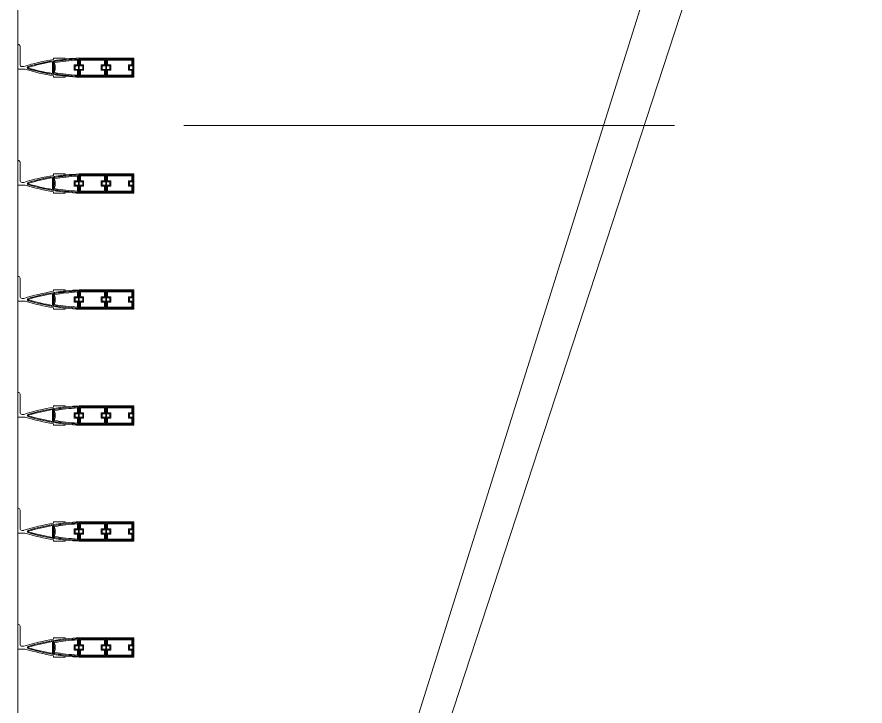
# Model space of a CAD drawing. Header units: millimetres. Extents: x 48966 to 155647, y -43515 to 26217.
# Drawn here: x 129420 to 131614, y 916 to 2698 of the extents above; entities that cross this region are included whole.
import ezdxf

# ---------------------------------------------------------------- set-up
doc = ezdxf.new("R2010")
doc.units = ezdxf.units.MM
doc.linetypes.add('Осевые', pattern=[6350, 1270, -952.5, 3175, -952.5])
for name, color, linetype, lineweight in [('Внутренние кромки', 7, 'Continuous', 9), ('Обобщенные модели', 7, 'Continuous', 9), ('Обобщенные модели-1', 7, 'Continuous', 18), ('Оси-2', 7, 'Осевые', 9)]:
    doc.layers.add(name, color=color, linetype=linetype, lineweight=lineweight)

# ---------------------------------------------------------------- blocks, each defined once
blk = doc.blocks.new('Обвязочная балка 1 - Обвязочная балка 1-1451838-План 5-го этажа на отм_ _12_600')
at = {"layer": 'Обобщенные модели-1'}
blk.add_line((129421.6, -26882.9), (129421.6, 11567.1), dxfattribs=at)
blk = doc.blocks.new('Профиль ламели356 - Профиль ламели-1564489-План 5-го этажа на отм_ _12_600')
at = {"layer": 'Обобщенные модели-1'}
for p, q in [((89806.9, 24507.1), (89806.9, 24366.2)), ((89856.9, 24507.1), (89806.9, 24507.1)), ((89809.1, 24436.5), (89809.1, 24504.9)), ((89809.1, 24504.9), (89854.7, 24504.9)), ((89827.4, 24504.4), (89809.6, 24504.4)), ((89809.6, 24504.4), (89809.6, 24437)), ((89812.1, 24439.5), (89812.1, 24501.9)), ((89812.1, 24501.9), (89824.9, 24501.9)), ((89824.9, 24501.9), (89824.9, 24493.5)), ((89824.9, 24493.5), (89838.8, 24493.5)), ((89827.4, 24496), (89827.4, 24504.4)), ((89836.3, 24496), (89827.4, 24496)), ((89854.2, 24504.4), (89836.3, 24504.4)), ((89836.3, 24504.4), (89836.3, 24496)), ((89838.8, 24493.5), (89838.8, 24501.9)), ((89838.8, 24501.9), (89851.7, 24501.9)), ((89851.7, 24501.9), (89851.7, 24439.5)), ((89854.2, 24437), (89854.2, 24504.4)), ((89854.7, 24504.9), (89854.7, 24436.5)), ((89856.9, 24366.2), (89856.9, 24507.1)), ((89854.7, 24436.5), (89809.1, 24436.5)), ((89809.1, 24434.6), (89854.7, 24434.6)), ((89809.1, 24366.2), (89809.1, 24434.6)), ((89809.6, 24437), (89827.4, 24437)), ((89827.4, 24434.1), (89809.6, 24434.1)), ((89809.6, 24434.1), (89809.6, 24366.7)), ((89824.9, 24439.5), (89812.1, 24439.5)), ((89812.1, 24369.2), (89812.1, 24431.6)), ((89812.1, 24431.6), (89824.9, 24431.6)), ((89838.8, 24447.9), (89824.9, 24447.9)), ((89824.9, 24447.9), (89824.9, 24439.5)), ((89824.9, 24431.6), (89824.9, 24423.2)), ((89827.4, 24437), (89827.4, 24445.4)), ((89827.4, 24445.4), (89836.3, 24445.4)), ((89827.4, 24425.7), (89827.4, 24434.1)), ((89836.3, 24445.4), (89836.3, 24437)), ((89836.3, 24437), (89854.2, 24437)), ((89854.2, 24434.1), (89836.3, 24434.1)), ((89836.3, 24434.1), (89836.3, 24425.7)), ((89838.8, 24439.5), (89838.8, 24447.9)), ((89851.7, 24439.5), (89838.8, 24439.5)), ((89838.8, 24423.2), (89838.8, 24431.6)), ((89838.8, 24431.6), (89851.7, 24431.6)), ((89851.7, 24431.6), (89851.7, 24369.2)), ((89854.2, 24366.7), (89854.2, 24434.1)), ((89854.7, 24434.6), (89854.7, 24366.2)), ((89824.9, 24423.2), (89838.8, 24423.2)), ((89836.3, 24425.7), (89827.4, 24425.7)), ((89854.7, 24366.2), (89809.1, 24366.2)), ((89809.1, 24364.3), (89854.6, 24364.3)), ((89809.6, 24366.7), (89827.4, 24366.7)), ((89827.4, 24363.8), (89809.6, 24363.8)), ((89824.9, 24369.2), (89812.1, 24369.2)), ((89812.2, 24361.3), (89824.9, 24361.3)), ((89838.8, 24377.6), (89824.9, 24377.6)), ((89824.9, 24377.6), (89824.9, 24369.2)), ((89824.9, 24361.3), (89824.9, 24352.9)), ((89827.4, 24366.7), (89827.4, 24375.1)), ((89827.4, 24375.1), (89836.3, 24375.1)), ((89827.4, 24355.4), (89827.4, 24363.8)), ((89836.3, 24375.1), (89836.3, 24366.7)), ((89836.3, 24366.7), (89854.2, 24366.7)), ((89854.2, 24363.8), (89836.3, 24363.8)), ((89836.3, 24363.8), (89836.3, 24355.4)), ((89838.8, 24369.2), (89838.8, 24377.6)), ((89851.7, 24369.2), (89838.8, 24369.2)), ((89838.8, 24352.9), (89838.8, 24361.3)), ((89838.8, 24361.3), (89851.5, 24361.3)), ((89824.9, 24352.9), (89838.8, 24352.9)), ((89836.3, 24355.4), (89827.4, 24355.4)), ((89809.8, 24330.1), (89806.9, 24330.1)), ((89806.9, 24330.1), (89806.9, 24299.7)), ((89856.8, 24330.1), (89853.9, 24330.1)), ((89856.8, 24299.7), (89856.8, 24330.1)), ((89806.9, 24299.7), (89810.5, 24299.7)), ((89847.4, 24299.2), (89816.3, 24299.2)), ((89816.6, 24297.3), (89847.1, 24297.3)), ((89816.8, 24299.7), (89827.4, 24299.7)), ((89824.9, 24302.2), (89818.9, 24302.2)), ((89838.8, 24303.5), (89824.9, 24303.5)), ((89824.9, 24303.5), (89824.9, 24302.2)), ((89827.4, 24299.7), (89827.4, 24301)), ((89827.4, 24301), (89836.3, 24301)), ((89836.3, 24301), (89836.3, 24299.7)), ((89836.3, 24299.7), (89846.9, 24299.7)), ((89838.8, 24302.2), (89838.8, 24303.5)), ((89844.8, 24302.2), (89838.8, 24302.2)), ((89853.2, 24299.7), (89856.8, 24299.7)), ((89771.9, 24208.1), (89771.9, 24207.1)), ((89771.9, 24207.1), (89835.9, 24207.1)), ((89823.9, 24213.1), (89776.9, 24213.1)), ((89828.9, 24223), (89828.9, 24218.1)), ((89835.9, 24207.1), (89835.9, 24226.3))]:
    blk.add_line(p, q, dxfattribs=at)
for centre, radius, start, end in [((90380.6, 24394.6), 574.5, 182.8338, 196.2258), ((90380.7, 24394.3), 572.3, 183.0109, 189.5715), ((90380.4, 24395.9), 571.8, 183.2193, 189.6867), ((90380.5, 24395.6), 569.3, 183.4571, 189.4457), ((89283.1, 24394.6), 574.5, 343.7742, 357.1662), ((89283.2, 24395.6), 569.3, 350.5543, 356.5429), ((89283.3, 24395.9), 571.8, 350.3133, 356.7807), ((89283, 24394.3), 572.3, 350.4285, 356.9891), ((90380.6, 24394.6), 574.5, 186.4465, 196.2576), ((89283.1, 24394.6), 574.5, 343.7424, 353.5535), ((90377.1, 24394.6), 574.5, 189.5084, 197.3712), ((90349, 24386.8), 539.8, 189.5428, 196.4344), ((89314.7, 24386.8), 539.8, 343.5656, 350.4572), ((89286.6, 24394.6), 574.5, 342.9661, 350.4916), ((89831.9, 24235.1), 3, 200, 340), ((89831.9, 24234.5), 2.84, 196.2576, 343.7424), ((89831.9, 24234.2), 0.645, 196.4344, 343.5656), ((89776.9, 24208.1), 5, 90, 180), ((89823.9, 24218.1), 5, 270, 0)]:
    blk.add_arc(centre, radius, start, end, dxfattribs=at)
blk = doc.blocks.new('Профиль ламели357 - Профиль ламели-1564753-План 5-го этажа на отм_ _12_600')
at = {"layer": 'Обобщенные модели-1'}
for p, q in [((89806.9, 24507.1), (89806.9, 24366.2)), ((89856.9, 24507.1), (89806.9, 24507.1)), ((89809.1, 24436.5), (89809.1, 24504.9)), ((89809.1, 24504.9), (89854.7, 24504.9)), ((89827.4, 24504.4), (89809.6, 24504.4)), ((89809.6, 24504.4), (89809.6, 24437)), ((89812.1, 24439.5), (89812.1, 24501.9)), ((89812.1, 24501.9), (89824.9, 24501.9)), ((89824.9, 24501.9), (89824.9, 24493.5)), ((89824.9, 24493.5), (89838.8, 24493.5)), ((89827.4, 24496), (89827.4, 24504.4)), ((89836.3, 24496), (89827.4, 24496)), ((89854.2, 24504.4), (89836.3, 24504.4)), ((89836.3, 24504.4), (89836.3, 24496)), ((89838.8, 24493.5), (89838.8, 24501.9)), ((89838.8, 24501.9), (89851.7, 24501.9)), ((89851.7, 24501.9), (89851.7, 24439.5)), ((89854.2, 24437), (89854.2, 24504.4)), ((89854.7, 24504.9), (89854.7, 24436.5)), ((89856.9, 24366.2), (89856.9, 24507.1)), ((89854.7, 24436.5), (89809.1, 24436.5)), ((89809.1, 24434.6), (89854.7, 24434.6)), ((89809.1, 24366.2), (89809.1, 24434.6)), ((89809.6, 24437), (89827.4, 24437)), ((89827.4, 24434.1), (89809.6, 24434.1)), ((89809.6, 24434.1), (89809.6, 24366.7)), ((89824.9, 24439.5), (89812.1, 24439.5)), ((89812.1, 24369.2), (89812.1, 24431.6)), ((89812.1, 24431.6), (89824.9, 24431.6)), ((89838.8, 24447.9), (89824.9, 24447.9)), ((89824.9, 24447.9), (89824.9, 24439.5)), ((89824.9, 24431.6), (89824.9, 24423.2)), ((89827.4, 24437), (89827.4, 24445.4)), ((89827.4, 24445.4), (89836.3, 24445.4)), ((89827.4, 24425.7), (89827.4, 24434.1)), ((89836.3, 24445.4), (89836.3, 24437)), ((89836.3, 24437), (89854.2, 24437)), ((89854.2, 24434.1), (89836.3, 24434.1)), ((89836.3, 24434.1), (89836.3, 24425.7)), ((89838.8, 24439.5), (89838.8, 24447.9)), ((89851.7, 24439.5), (89838.8, 24439.5)), ((89838.8, 24423.2), (89838.8, 24431.6)), ((89838.8, 24431.6), (89851.7, 24431.6)), ((89851.7, 24431.6), (89851.7, 24369.2)), ((89854.2, 24366.7), (89854.2, 24434.1)), ((89854.7, 24434.6), (89854.7, 24366.2)), ((89824.9, 24423.2), (89838.8, 24423.2)), ((89836.3, 24425.7), (89827.4, 24425.7)), ((89854.7, 24366.2), (89809.1, 24366.2)), ((89809.1, 24364.3), (89854.6, 24364.3)), ((89809.6, 24366.7), (89827.4, 24366.7)), ((89827.4, 24363.8), (89809.6, 24363.8)), ((89824.9, 24369.2), (89812.1, 24369.2)), ((89812.2, 24361.3), (89824.9, 24361.3)), ((89838.8, 24377.6), (89824.9, 24377.6)), ((89824.9, 24377.6), (89824.9, 24369.2)), ((89824.9, 24361.3), (89824.9, 24352.9)), ((89827.4, 24366.7), (89827.4, 24375.1)), ((89827.4, 24375.1), (89836.3, 24375.1)), ((89827.4, 24355.4), (89827.4, 24363.8)), ((89836.3, 24375.1), (89836.3, 24366.7)), ((89836.3, 24366.7), (89854.2, 24366.7)), ((89854.2, 24363.8), (89836.3, 24363.8)), ((89836.3, 24363.8), (89836.3, 24355.4)), ((89838.8, 24369.2), (89838.8, 24377.6)), ((89851.7, 24369.2), (89838.8, 24369.2)), ((89838.8, 24352.9), (89838.8, 24361.3)), ((89838.8, 24361.3), (89851.5, 24361.3)), ((89824.9, 24352.9), (89838.8, 24352.9)), ((89836.3, 24355.4), (89827.4, 24355.4)), ((89809.8, 24330.1), (89806.9, 24330.1)), ((89806.9, 24330.1), (89806.9, 24299.7)), ((89856.8, 24330.1), (89853.9, 24330.1)), ((89856.8, 24299.7), (89856.8, 24330.1)), ((89806.9, 24299.7), (89810.5, 24299.7)), ((89847.4, 24299.2), (89816.3, 24299.2)), ((89816.6, 24297.3), (89847.1, 24297.3)), ((89816.8, 24299.7), (89827.4, 24299.7)), ((89824.9, 24302.2), (89818.9, 24302.2)), ((89838.8, 24303.5), (89824.9, 24303.5)), ((89824.9, 24303.5), (89824.9, 24302.2)), ((89827.4, 24299.7), (89827.4, 24301)), ((89827.4, 24301), (89836.3, 24301)), ((89836.3, 24301), (89836.3, 24299.7)), ((89836.3, 24299.7), (89846.9, 24299.7)), ((89838.8, 24302.2), (89838.8, 24303.5)), ((89844.8, 24302.2), (89838.8, 24302.2)), ((89853.2, 24299.7), (89856.8, 24299.7)), ((89771.9, 24208.1), (89771.9, 24207.1)), ((89771.9, 24207.1), (89835.9, 24207.1)), ((89823.9, 24213.1), (89776.9, 24213.1)), ((89828.9, 24223), (89828.9, 24218.1)), ((89835.9, 24207.1), (89835.9, 24226.3))]:
    blk.add_line(p, q, dxfattribs=at)
for centre, radius, start, end in [((90380.6, 24394.6), 574.5, 182.8338, 196.2258), ((90380.7, 24394.3), 572.3, 183.0109, 189.5715), ((90380.4, 24395.9), 571.8, 183.2193, 189.6867), ((90380.5, 24395.6), 569.3, 183.4571, 189.4457), ((89283.1, 24394.6), 574.5, 343.7742, 357.1662), ((89283.2, 24395.6), 569.3, 350.5543, 356.5429), ((89283.3, 24395.9), 571.8, 350.3133, 356.7807), ((89283, 24394.3), 572.3, 350.4285, 356.9891), ((90380.6, 24394.6), 574.5, 186.4465, 196.2576), ((89283.1, 24394.6), 574.5, 343.7424, 353.5535), ((90377.1, 24394.6), 574.5, 189.5084, 197.3712), ((90349, 24386.8), 539.8, 189.5428, 196.4344), ((89314.7, 24386.8), 539.8, 343.5656, 350.4572), ((89286.6, 24394.6), 574.5, 342.9661, 350.4916), ((89831.9, 24235.1), 3, 200, 340), ((89831.9, 24234.5), 2.84, 196.2576, 343.7424), ((89831.9, 24234.2), 0.645, 196.4344, 343.5656), ((89776.9, 24208.1), 5, 90, 180), ((89823.9, 24218.1), 5, 270, 0)]:
    blk.add_arc(centre, radius, start, end, dxfattribs=at)
blk = doc.blocks.new('Профиль ламели358 - Профиль ламели-1565017-План 5-го этажа на отм_ _12_600')
at = {"layer": 'Обобщенные модели-1'}
for p, q in [((89806.9, 24507.1), (89806.9, 24366.2)), ((89856.9, 24507.1), (89806.9, 24507.1)), ((89809.1, 24436.5), (89809.1, 24504.9)), ((89809.1, 24504.9), (89854.7, 24504.9)), ((89827.4, 24504.4), (89809.6, 24504.4)), ((89809.6, 24504.4), (89809.6, 24437)), ((89812.1, 24439.5), (89812.1, 24501.9)), ((89812.1, 24501.9), (89824.9, 24501.9)), ((89824.9, 24501.9), (89824.9, 24493.5)), ((89824.9, 24493.5), (89838.8, 24493.5)), ((89827.4, 24496), (89827.4, 24504.4)), ((89836.3, 24496), (89827.4, 24496)), ((89854.2, 24504.4), (89836.3, 24504.4)), ((89836.3, 24504.4), (89836.3, 24496)), ((89838.8, 24493.5), (89838.8, 24501.9)), ((89838.8, 24501.9), (89851.7, 24501.9)), ((89851.7, 24501.9), (89851.7, 24439.5)), ((89854.2, 24437), (89854.2, 24504.4)), ((89854.7, 24504.9), (89854.7, 24436.5)), ((89856.9, 24366.2), (89856.9, 24507.1)), ((89854.7, 24436.5), (89809.1, 24436.5)), ((89809.1, 24434.6), (89854.7, 24434.6)), ((89809.1, 24366.2), (89809.1, 24434.6)), ((89809.6, 24437), (89827.4, 24437)), ((89827.4, 24434.1), (89809.6, 24434.1)), ((89809.6, 24434.1), (89809.6, 24366.7)), ((89824.9, 24439.5), (89812.1, 24439.5)), ((89812.1, 24369.2), (89812.1, 24431.6)), ((89812.1, 24431.6), (89824.9, 24431.6)), ((89838.8, 24447.9), (89824.9, 24447.9)), ((89824.9, 24447.9), (89824.9, 24439.5)), ((89824.9, 24431.6), (89824.9, 24423.2)), ((89827.4, 24437), (89827.4, 24445.4)), ((89827.4, 24445.4), (89836.3, 24445.4)), ((89827.4, 24425.7), (89827.4, 24434.1)), ((89836.3, 24445.4), (89836.3, 24437)), ((89836.3, 24437), (89854.2, 24437)), ((89854.2, 24434.1), (89836.3, 24434.1)), ((89836.3, 24434.1), (89836.3, 24425.7)), ((89838.8, 24439.5), (89838.8, 24447.9)), ((89851.7, 24439.5), (89838.8, 24439.5)), ((89838.8, 24423.2), (89838.8, 24431.6)), ((89838.8, 24431.6), (89851.7, 24431.6)), ((89851.7, 24431.6), (89851.7, 24369.2)), ((89854.2, 24366.7), (89854.2, 24434.1)), ((89854.7, 24434.6), (89854.7, 24366.2)), ((89824.9, 24423.2), (89838.8, 24423.2)), ((89836.3, 24425.7), (89827.4, 24425.7)), ((89854.7, 24366.2), (89809.1, 24366.2)), ((89809.1, 24364.3), (89854.6, 24364.3)), ((89809.6, 24366.7), (89827.4, 24366.7)), ((89827.4, 24363.8), (89809.6, 24363.8)), ((89824.9, 24369.2), (89812.1, 24369.2)), ((89812.2, 24361.3), (89824.9, 24361.3)), ((89838.8, 24377.6), (89824.9, 24377.6)), ((89824.9, 24377.6), (89824.9, 24369.2)), ((89824.9, 24361.3), (89824.9, 24352.9)), ((89827.4, 24366.7), (89827.4, 24375.1)), ((89827.4, 24375.1), (89836.3, 24375.1)), ((89827.4, 24355.4), (89827.4, 24363.8)), ((89836.3, 24375.1), (89836.3, 24366.7)), ((89836.3, 24366.7), (89854.2, 24366.7)), ((89854.2, 24363.8), (89836.3, 24363.8)), ((89836.3, 24363.8), (89836.3, 24355.4)), ((89838.8, 24369.2), (89838.8, 24377.6)), ((89851.7, 24369.2), (89838.8, 24369.2)), ((89838.8, 24352.9), (89838.8, 24361.3)), ((89838.8, 24361.3), (89851.5, 24361.3)), ((89824.9, 24352.9), (89838.8, 24352.9)), ((89836.3, 24355.4), (89827.4, 24355.4)), ((89809.8, 24330.1), (89806.9, 24330.1)), ((89806.9, 24330.1), (89806.9, 24299.7)), ((89856.8, 24330.1), (89853.9, 24330.1)), ((89856.8, 24299.7), (89856.8, 24330.1)), ((89806.9, 24299.7), (89810.5, 24299.7)), ((89847.4, 24299.2), (89816.3, 24299.2)), ((89816.6, 24297.3), (89847.1, 24297.3)), ((89816.8, 24299.7), (89827.4, 24299.7)), ((89824.9, 24302.2), (89818.9, 24302.2)), ((89838.8, 24303.5), (89824.9, 24303.5)), ((89824.9, 24303.5), (89824.9, 24302.2)), ((89827.4, 24299.7), (89827.4, 24301)), ((89827.4, 24301), (89836.3, 24301)), ((89836.3, 24301), (89836.3, 24299.7)), ((89836.3, 24299.7), (89846.9, 24299.7)), ((89838.8, 24302.2), (89838.8, 24303.5)), ((89844.8, 24302.2), (89838.8, 24302.2)), ((89853.2, 24299.7), (89856.8, 24299.7)), ((89771.9, 24208.1), (89771.9, 24207.1)), ((89771.9, 24207.1), (89835.9, 24207.1)), ((89823.9, 24213.1), (89776.9, 24213.1)), ((89828.9, 24223), (89828.9, 24218.1)), ((89835.9, 24207.1), (89835.9, 24226.3))]:
    blk.add_line(p, q, dxfattribs=at)
for centre, radius, start, end in [((90380.6, 24394.6), 574.5, 182.8338, 196.2258), ((90380.7, 24394.3), 572.3, 183.0109, 189.5715), ((90380.4, 24395.9), 571.8, 183.2193, 189.6867), ((90380.5, 24395.6), 569.3, 183.4571, 189.4457), ((89283.1, 24394.6), 574.5, 343.7742, 357.1662), ((89283.2, 24395.6), 569.3, 350.5543, 356.5429), ((89283.3, 24395.9), 571.8, 350.3133, 356.7807), ((89283, 24394.3), 572.3, 350.4285, 356.9891), ((90380.6, 24394.6), 574.5, 186.4465, 196.2576), ((89283.1, 24394.6), 574.5, 343.7424, 353.5535), ((90377.1, 24394.6), 574.5, 189.5084, 197.3712), ((90349, 24386.8), 539.8, 189.5428, 196.4344), ((89314.7, 24386.8), 539.8, 343.5656, 350.4572), ((89286.6, 24394.6), 574.5, 342.9661, 350.4916), ((89831.9, 24235.1), 3, 200, 340), ((89831.9, 24234.5), 2.84, 196.2576, 343.7424), ((89831.9, 24234.2), 0.645, 196.4344, 343.5656), ((89776.9, 24208.1), 5, 90, 180), ((89823.9, 24218.1), 5, 270, 0)]:
    blk.add_arc(centre, radius, start, end, dxfattribs=at)
blk = doc.blocks.new('Профиль ламели359 - Профиль ламели-1565281-План 5-го этажа на отм_ _12_600')
at = {"layer": 'Обобщенные модели-1'}
for p, q in [((89806.9, 24507.1), (89806.9, 24366.2)), ((89856.9, 24507.1), (89806.9, 24507.1)), ((89809.1, 24436.5), (89809.1, 24504.9)), ((89809.1, 24504.9), (89854.7, 24504.9)), ((89827.4, 24504.4), (89809.6, 24504.4)), ((89809.6, 24504.4), (89809.6, 24437)), ((89812.1, 24439.5), (89812.1, 24501.9)), ((89812.1, 24501.9), (89824.9, 24501.9)), ((89824.9, 24501.9), (89824.9, 24493.5)), ((89824.9, 24493.5), (89838.8, 24493.5)), ((89827.4, 24496), (89827.4, 24504.4)), ((89836.3, 24496), (89827.4, 24496)), ((89854.2, 24504.4), (89836.3, 24504.4)), ((89836.3, 24504.4), (89836.3, 24496)), ((89838.8, 24493.5), (89838.8, 24501.9)), ((89838.8, 24501.9), (89851.7, 24501.9)), ((89851.7, 24501.9), (89851.7, 24439.5)), ((89854.2, 24437), (89854.2, 24504.4)), ((89854.7, 24504.9), (89854.7, 24436.5)), ((89856.9, 24366.2), (89856.9, 24507.1)), ((89854.7, 24436.5), (89809.1, 24436.5)), ((89809.1, 24434.6), (89854.7, 24434.6)), ((89809.1, 24366.2), (89809.1, 24434.6)), ((89809.6, 24437), (89827.4, 24437)), ((89827.4, 24434.1), (89809.6, 24434.1)), ((89809.6, 24434.1), (89809.6, 24366.7)), ((89824.9, 24439.5), (89812.1, 24439.5)), ((89812.1, 24369.2), (89812.1, 24431.6)), ((89812.1, 24431.6), (89824.9, 24431.6)), ((89838.8, 24447.9), (89824.9, 24447.9)), ((89824.9, 24447.9), (89824.9, 24439.5)), ((89824.9, 24431.6), (89824.9, 24423.2)), ((89827.4, 24437), (89827.4, 24445.4)), ((89827.4, 24445.4), (89836.3, 24445.4)), ((89827.4, 24425.7), (89827.4, 24434.1)), ((89836.3, 24445.4), (89836.3, 24437)), ((89836.3, 24437), (89854.2, 24437)), ((89854.2, 24434.1), (89836.3, 24434.1)), ((89836.3, 24434.1), (89836.3, 24425.7)), ((89838.8, 24439.5), (89838.8, 24447.9)), ((89851.7, 24439.5), (89838.8, 24439.5)), ((89838.8, 24423.2), (89838.8, 24431.6)), ((89838.8, 24431.6), (89851.7, 24431.6)), ((89851.7, 24431.6), (89851.7, 24369.2)), ((89854.2, 24366.7), (89854.2, 24434.1)), ((89854.7, 24434.6), (89854.7, 24366.2)), ((89824.9, 24423.2), (89838.8, 24423.2)), ((89836.3, 24425.7), (89827.4, 24425.7)), ((89854.7, 24366.2), (89809.1, 24366.2)), ((89809.1, 24364.3), (89854.6, 24364.3)), ((89809.6, 24366.7), (89827.4, 24366.7)), ((89827.4, 24363.8), (89809.6, 24363.8)), ((89824.9, 24369.2), (89812.1, 24369.2)), ((89812.2, 24361.3), (89824.9, 24361.3)), ((89838.8, 24377.6), (89824.9, 24377.6)), ((89824.9, 24377.6), (89824.9, 24369.2)), ((89824.9, 24361.3), (89824.9, 24352.9)), ((89827.4, 24366.7), (89827.4, 24375.1)), ((89827.4, 24375.1), (89836.3, 24375.1)), ((89827.4, 24355.4), (89827.4, 24363.8)), ((89836.3, 24375.1), (89836.3, 24366.7)), ((89836.3, 24366.7), (89854.2, 24366.7)), ((89854.2, 24363.8), (89836.3, 24363.8)), ((89836.3, 24363.8), (89836.3, 24355.4)), ((89838.8, 24369.2), (89838.8, 24377.6)), ((89851.7, 24369.2), (89838.8, 24369.2)), ((89838.8, 24352.9), (89838.8, 24361.3)), ((89838.8, 24361.3), (89851.5, 24361.3)), ((89824.9, 24352.9), (89838.8, 24352.9)), ((89836.3, 24355.4), (89827.4, 24355.4)), ((89809.8, 24330.1), (89806.9, 24330.1)), ((89806.9, 24330.1), (89806.9, 24299.7)), ((89856.8, 24330.1), (89853.9, 24330.1)), ((89856.8, 24299.7), (89856.8, 24330.1)), ((89806.9, 24299.7), (89810.5, 24299.7)), ((89847.4, 24299.2), (89816.3, 24299.2)), ((89816.6, 24297.3), (89847.1, 24297.3)), ((89816.8, 24299.7), (89827.4, 24299.7)), ((89824.9, 24302.2), (89818.9, 24302.2)), ((89838.8, 24303.5), (89824.9, 24303.5)), ((89824.9, 24303.5), (89824.9, 24302.2)), ((89827.4, 24299.7), (89827.4, 24301)), ((89827.4, 24301), (89836.3, 24301)), ((89836.3, 24301), (89836.3, 24299.7)), ((89836.3, 24299.7), (89846.9, 24299.7)), ((89838.8, 24302.2), (89838.8, 24303.5)), ((89844.8, 24302.2), (89838.8, 24302.2)), ((89853.2, 24299.7), (89856.8, 24299.7)), ((89771.9, 24208.1), (89771.9, 24207.1)), ((89771.9, 24207.1), (89835.9, 24207.1)), ((89823.9, 24213.1), (89776.9, 24213.1)), ((89828.9, 24223), (89828.9, 24218.1)), ((89835.9, 24207.1), (89835.9, 24226.3))]:
    blk.add_line(p, q, dxfattribs=at)
for centre, radius, start, end in [((90380.6, 24394.6), 574.5, 182.8338, 196.2258), ((90380.7, 24394.3), 572.3, 183.0109, 189.5715), ((90380.4, 24395.9), 571.8, 183.2193, 189.6867), ((90380.5, 24395.6), 569.3, 183.4571, 189.4457), ((89283.1, 24394.6), 574.5, 343.7742, 357.1662), ((89283.2, 24395.6), 569.3, 350.5543, 356.5429), ((89283.3, 24395.9), 571.8, 350.3133, 356.7807), ((89283, 24394.3), 572.3, 350.4285, 356.9891), ((90380.6, 24394.6), 574.5, 186.4465, 196.2576), ((89283.1, 24394.6), 574.5, 343.7424, 353.5535), ((90377.1, 24394.6), 574.5, 189.5084, 197.3712), ((90349, 24386.8), 539.8, 189.5428, 196.4344), ((89314.7, 24386.8), 539.8, 343.5656, 350.4572), ((89286.6, 24394.6), 574.5, 342.9661, 350.4916), ((89831.9, 24235.1), 3, 200, 340), ((89831.9, 24234.5), 2.84, 196.2576, 343.7424), ((89831.9, 24234.2), 0.645, 196.4344, 343.5656), ((89776.9, 24208.1), 5, 90, 180), ((89823.9, 24218.1), 5, 270, 0)]:
    blk.add_arc(centre, radius, start, end, dxfattribs=at)
blk = doc.blocks.new('Профиль ламели360 - Профиль ламели-1565545-План 5-го этажа на отм_ _12_600')
at = {"layer": 'Обобщенные модели-1'}
for p, q in [((89806.9, 24507.1), (89806.9, 24366.2)), ((89856.9, 24507.1), (89806.9, 24507.1)), ((89809.1, 24436.5), (89809.1, 24504.9)), ((89809.1, 24504.9), (89854.7, 24504.9)), ((89827.4, 24504.4), (89809.6, 24504.4)), ((89809.6, 24504.4), (89809.6, 24437)), ((89812.1, 24439.5), (89812.1, 24501.9)), ((89812.1, 24501.9), (89824.9, 24501.9)), ((89824.9, 24501.9), (89824.9, 24493.5)), ((89824.9, 24493.5), (89838.8, 24493.5)), ((89827.4, 24496), (89827.4, 24504.4)), ((89836.3, 24496), (89827.4, 24496)), ((89854.2, 24504.4), (89836.3, 24504.4)), ((89836.3, 24504.4), (89836.3, 24496)), ((89838.8, 24493.5), (89838.8, 24501.9)), ((89838.8, 24501.9), (89851.7, 24501.9)), ((89851.7, 24501.9), (89851.7, 24439.5)), ((89854.2, 24437), (89854.2, 24504.4)), ((89854.7, 24504.9), (89854.7, 24436.5)), ((89856.9, 24366.2), (89856.9, 24507.1)), ((89854.7, 24436.5), (89809.1, 24436.5)), ((89809.1, 24434.6), (89854.7, 24434.6)), ((89809.1, 24366.2), (89809.1, 24434.6)), ((89809.6, 24437), (89827.4, 24437)), ((89827.4, 24434.1), (89809.6, 24434.1)), ((89809.6, 24434.1), (89809.6, 24366.7)), ((89824.9, 24439.5), (89812.1, 24439.5)), ((89812.1, 24369.2), (89812.1, 24431.6)), ((89812.1, 24431.6), (89824.9, 24431.6)), ((89838.8, 24447.9), (89824.9, 24447.9)), ((89824.9, 24447.9), (89824.9, 24439.5)), ((89824.9, 24431.6), (89824.9, 24423.2)), ((89827.4, 24437), (89827.4, 24445.4)), ((89827.4, 24445.4), (89836.3, 24445.4)), ((89827.4, 24425.7), (89827.4, 24434.1)), ((89836.3, 24445.4), (89836.3, 24437)), ((89836.3, 24437), (89854.2, 24437)), ((89854.2, 24434.1), (89836.3, 24434.1)), ((89836.3, 24434.1), (89836.3, 24425.7)), ((89838.8, 24439.5), (89838.8, 24447.9)), ((89851.7, 24439.5), (89838.8, 24439.5)), ((89838.8, 24423.2), (89838.8, 24431.6)), ((89838.8, 24431.6), (89851.7, 24431.6)), ((89851.7, 24431.6), (89851.7, 24369.2)), ((89854.2, 24366.7), (89854.2, 24434.1)), ((89854.7, 24434.6), (89854.7, 24366.2)), ((89824.9, 24423.2), (89838.8, 24423.2)), ((89836.3, 24425.7), (89827.4, 24425.7)), ((89854.7, 24366.2), (89809.1, 24366.2)), ((89809.1, 24364.3), (89854.6, 24364.3)), ((89809.6, 24366.7), (89827.4, 24366.7)), ((89827.4, 24363.8), (89809.6, 24363.8)), ((89824.9, 24369.2), (89812.1, 24369.2)), ((89812.2, 24361.3), (89824.9, 24361.3)), ((89838.8, 24377.6), (89824.9, 24377.6)), ((89824.9, 24377.6), (89824.9, 24369.2)), ((89824.9, 24361.3), (89824.9, 24352.9)), ((89827.4, 24366.7), (89827.4, 24375.1)), ((89827.4, 24375.1), (89836.3, 24375.1)), ((89827.4, 24355.4), (89827.4, 24363.8)), ((89836.3, 24375.1), (89836.3, 24366.7)), ((89836.3, 24366.7), (89854.2, 24366.7)), ((89854.2, 24363.8), (89836.3, 24363.8)), ((89836.3, 24363.8), (89836.3, 24355.4)), ((89838.8, 24369.2), (89838.8, 24377.6)), ((89851.7, 24369.2), (89838.8, 24369.2)), ((89838.8, 24352.9), (89838.8, 24361.3)), ((89838.8, 24361.3), (89851.5, 24361.3)), ((89824.9, 24352.9), (89838.8, 24352.9)), ((89836.3, 24355.4), (89827.4, 24355.4)), ((89809.8, 24330.1), (89806.9, 24330.1)), ((89806.9, 24330.1), (89806.9, 24299.7)), ((89856.8, 24330.1), (89853.9, 24330.1)), ((89856.8, 24299.7), (89856.8, 24330.1)), ((89806.9, 24299.7), (89810.5, 24299.7)), ((89847.4, 24299.2), (89816.3, 24299.2)), ((89816.6, 24297.3), (89847.1, 24297.3)), ((89816.8, 24299.7), (89827.4, 24299.7)), ((89824.9, 24302.2), (89818.9, 24302.2)), ((89838.8, 24303.5), (89824.9, 24303.5)), ((89824.9, 24303.5), (89824.9, 24302.2)), ((89827.4, 24299.7), (89827.4, 24301)), ((89827.4, 24301), (89836.3, 24301)), ((89836.3, 24301), (89836.3, 24299.7)), ((89836.3, 24299.7), (89846.9, 24299.7)), ((89838.8, 24302.2), (89838.8, 24303.5)), ((89844.8, 24302.2), (89838.8, 24302.2)), ((89853.2, 24299.7), (89856.8, 24299.7)), ((89771.9, 24208.1), (89771.9, 24207.1)), ((89771.9, 24207.1), (89835.9, 24207.1)), ((89823.9, 24213.1), (89776.9, 24213.1)), ((89828.9, 24223), (89828.9, 24218.1)), ((89835.9, 24207.1), (89835.9, 24226.3))]:
    blk.add_line(p, q, dxfattribs=at)
for centre, radius, start, end in [((90380.6, 24394.6), 574.5, 182.8338, 196.2258), ((90380.7, 24394.3), 572.3, 183.0109, 189.5715), ((90380.4, 24395.9), 571.8, 183.2193, 189.6867), ((90380.5, 24395.6), 569.3, 183.4571, 189.4457), ((89283.1, 24394.6), 574.5, 343.7742, 357.1662), ((89283.2, 24395.6), 569.3, 350.5543, 356.5429), ((89283.3, 24395.9), 571.8, 350.3133, 356.7807), ((89283, 24394.3), 572.3, 350.4285, 356.9891), ((90380.6, 24394.6), 574.5, 186.4465, 196.2576), ((89283.1, 24394.6), 574.5, 343.7424, 353.5535), ((90377.1, 24394.6), 574.5, 189.5084, 197.3712), ((90349, 24386.8), 539.8, 189.5428, 196.4344), ((89314.7, 24386.8), 539.8, 343.5656, 350.4572), ((89286.6, 24394.6), 574.5, 342.9661, 350.4916), ((89831.9, 24235.1), 3, 200, 340), ((89831.9, 24234.5), 2.84, 196.2576, 343.7424), ((89831.9, 24234.2), 0.645, 196.4344, 343.5656), ((89776.9, 24208.1), 5, 90, 180), ((89823.9, 24218.1), 5, 270, 0)]:
    blk.add_arc(centre, radius, start, end, dxfattribs=at)
blk = doc.blocks.new('Профиль ламели361 - Профиль ламели-1565809-План 5-го этажа на отм_ _12_600')
at = {"layer": 'Обобщенные модели-1'}
for p, q in [((89806.9, 24507.1), (89806.9, 24366.2)), ((89856.9, 24507.1), (89806.9, 24507.1)), ((89809.1, 24436.5), (89809.1, 24504.9)), ((89809.1, 24504.9), (89854.7, 24504.9)), ((89827.4, 24504.4), (89809.6, 24504.4)), ((89809.6, 24504.4), (89809.6, 24437)), ((89812.1, 24439.5), (89812.1, 24501.9)), ((89812.1, 24501.9), (89824.9, 24501.9)), ((89824.9, 24501.9), (89824.9, 24493.5)), ((89824.9, 24493.5), (89838.8, 24493.5)), ((89827.4, 24496), (89827.4, 24504.4)), ((89836.3, 24496), (89827.4, 24496)), ((89854.2, 24504.4), (89836.3, 24504.4)), ((89836.3, 24504.4), (89836.3, 24496)), ((89838.8, 24493.5), (89838.8, 24501.9)), ((89838.8, 24501.9), (89851.7, 24501.9)), ((89851.7, 24501.9), (89851.7, 24439.5)), ((89854.2, 24437), (89854.2, 24504.4)), ((89854.7, 24504.9), (89854.7, 24436.5)), ((89856.9, 24366.2), (89856.9, 24507.1)), ((89854.7, 24436.5), (89809.1, 24436.5)), ((89809.1, 24434.6), (89854.7, 24434.6)), ((89809.1, 24366.2), (89809.1, 24434.6)), ((89809.6, 24437), (89827.4, 24437)), ((89827.4, 24434.1), (89809.6, 24434.1)), ((89809.6, 24434.1), (89809.6, 24366.7)), ((89824.9, 24439.5), (89812.1, 24439.5)), ((89812.1, 24369.2), (89812.1, 24431.6)), ((89812.1, 24431.6), (89824.9, 24431.6)), ((89838.8, 24447.9), (89824.9, 24447.9)), ((89824.9, 24447.9), (89824.9, 24439.5)), ((89824.9, 24431.6), (89824.9, 24423.2)), ((89827.4, 24437), (89827.4, 24445.4)), ((89827.4, 24445.4), (89836.3, 24445.4)), ((89827.4, 24425.7), (89827.4, 24434.1)), ((89836.3, 24445.4), (89836.3, 24437)), ((89836.3, 24437), (89854.2, 24437)), ((89854.2, 24434.1), (89836.3, 24434.1)), ((89836.3, 24434.1), (89836.3, 24425.7)), ((89838.8, 24439.5), (89838.8, 24447.9)), ((89851.7, 24439.5), (89838.8, 24439.5)), ((89838.8, 24423.2), (89838.8, 24431.6)), ((89838.8, 24431.6), (89851.7, 24431.6)), ((89851.7, 24431.6), (89851.7, 24369.2)), ((89854.2, 24366.7), (89854.2, 24434.1)), ((89854.7, 24434.6), (89854.7, 24366.2)), ((89824.9, 24423.2), (89838.8, 24423.2)), ((89836.3, 24425.7), (89827.4, 24425.7)), ((89854.7, 24366.2), (89809.1, 24366.2)), ((89809.1, 24364.3), (89854.6, 24364.3)), ((89809.6, 24366.7), (89827.4, 24366.7)), ((89827.4, 24363.8), (89809.6, 24363.8)), ((89824.9, 24369.2), (89812.1, 24369.2)), ((89812.2, 24361.3), (89824.9, 24361.3)), ((89838.8, 24377.6), (89824.9, 24377.6)), ((89824.9, 24377.6), (89824.9, 24369.2)), ((89824.9, 24361.3), (89824.9, 24352.9)), ((89827.4, 24366.7), (89827.4, 24375.1)), ((89827.4, 24375.1), (89836.3, 24375.1)), ((89827.4, 24355.4), (89827.4, 24363.8)), ((89836.3, 24375.1), (89836.3, 24366.7)), ((89836.3, 24366.7), (89854.2, 24366.7)), ((89854.2, 24363.8), (89836.3, 24363.8)), ((89836.3, 24363.8), (89836.3, 24355.4)), ((89838.8, 24369.2), (89838.8, 24377.6)), ((89851.7, 24369.2), (89838.8, 24369.2)), ((89838.8, 24352.9), (89838.8, 24361.3)), ((89838.8, 24361.3), (89851.5, 24361.3)), ((89824.9, 24352.9), (89838.8, 24352.9)), ((89836.3, 24355.4), (89827.4, 24355.4)), ((89809.8, 24330.1), (89806.9, 24330.1)), ((89806.9, 24330.1), (89806.9, 24299.7)), ((89856.8, 24330.1), (89853.9, 24330.1)), ((89856.8, 24299.7), (89856.8, 24330.1)), ((89806.9, 24299.7), (89810.5, 24299.7)), ((89847.4, 24299.2), (89816.3, 24299.2)), ((89816.6, 24297.3), (89847.1, 24297.3)), ((89816.8, 24299.7), (89827.4, 24299.7)), ((89824.9, 24302.2), (89818.9, 24302.2)), ((89838.8, 24303.5), (89824.9, 24303.5)), ((89824.9, 24303.5), (89824.9, 24302.2)), ((89827.4, 24299.7), (89827.4, 24301)), ((89827.4, 24301), (89836.3, 24301)), ((89836.3, 24301), (89836.3, 24299.7)), ((89836.3, 24299.7), (89846.9, 24299.7)), ((89838.8, 24302.2), (89838.8, 24303.5)), ((89844.8, 24302.2), (89838.8, 24302.2)), ((89853.2, 24299.7), (89856.8, 24299.7)), ((89771.9, 24208.1), (89771.9, 24207.1)), ((89771.9, 24207.1), (89835.9, 24207.1)), ((89823.9, 24213.1), (89776.9, 24213.1)), ((89828.9, 24223), (89828.9, 24218.1)), ((89835.9, 24207.1), (89835.9, 24226.3))]:
    blk.add_line(p, q, dxfattribs=at)
for centre, radius, start, end in [((90380.6, 24394.6), 574.5, 182.8338, 196.2258), ((90380.7, 24394.3), 572.3, 183.0109, 189.5715), ((90380.4, 24395.9), 571.8, 183.2193, 189.6867), ((90380.5, 24395.6), 569.3, 183.4571, 189.4457), ((89283.1, 24394.6), 574.5, 343.7742, 357.1662), ((89283.2, 24395.6), 569.3, 350.5543, 356.5429), ((89283.3, 24395.9), 571.8, 350.3133, 356.7807), ((89283, 24394.3), 572.3, 350.4285, 356.9891), ((90380.6, 24394.6), 574.5, 186.4465, 196.2576), ((89283.1, 24394.6), 574.5, 343.7424, 353.5535), ((90377.1, 24394.6), 574.5, 189.5084, 197.3712), ((90349, 24386.8), 539.8, 189.5428, 196.4344), ((89314.7, 24386.8), 539.8, 343.5656, 350.4572), ((89286.6, 24394.6), 574.5, 342.9661, 350.4916), ((89831.9, 24235.1), 3, 200, 340), ((89831.9, 24234.5), 2.84, 196.2576, 343.7424), ((89831.9, 24234.2), 0.645, 196.4344, 343.5656), ((89776.9, 24208.1), 5, 90, 180), ((89823.9, 24218.1), 5, 270, 0)]:
    blk.add_arc(centre, radius, start, end, dxfattribs=at)

msp = doc.modelspace()

# ---------------------------------------------------------------- linework, layer by layer
at = {"layer": 'Внутренние кромки'}
for p, q in [((131548.8, 4362.2), (129672, -1607.9)), ((131547.6, 3962.6), (129721.6, -1622.7))]:
    msp.add_line(p, q, dxfattribs=at)
at = {"layer": 'Оси-2'}
msp.add_line((150171.6, 2417.1), (50565.6, 2417.1), dxfattribs=at)

# ---------------------------------------------------------------- block references
at = {"layer": 'Обобщенные модели'}
msp.add_blockref('Обвязочная балка 1 - Обвязочная балка 1-1451838-План 5-го этажа на отм_ _12_600', (0, 0), dxfattribs=at)
at = {"layer": 'Обобщенные модели', "rotation": 270.0000000000252}
for name, p in [('Профиль ламели356 - Профиль ламели-1564489-План 5-го этажа на отм_ _12_600', (105214.6, 92399)), ('Профиль ламели357 - Профиль ламели-1564753-План 5-го этажа на отм_ _12_600', (105214.6, 92099)), ('Профиль ламели358 - Профиль ламели-1565017-План 5-го этажа на отм_ _12_600', (105214.6, 91799)), ('Профиль ламели360 - Профиль ламели-1565545-План 5-го этажа на отм_ _12_600', (105214.6, 91499)), ('Профиль ламели359 - Профиль ламели-1565281-План 5-го этажа на отм_ _12_600', (105214.6, 91199)), ('Профиль ламели361 - Профиль ламели-1565809-План 5-го этажа на отм_ _12_600', (105214.6, 90899))]:
    msp.add_blockref(name, p, dxfattribs=at)

doc.saveas('drawing.dxf')
